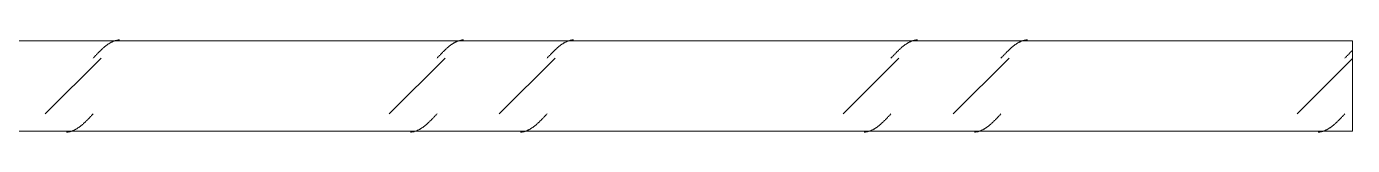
# Model space of a CAD drawing. Header units: centimetres. Extents: x -6111 to 13767, y -285 to 1600.
# Drawn here: x -1005.9 to -859, y 440.4 to 450.6 of the extents above; entities that cross this region are included whole.
import ezdxf

# ---------------------------------------------------------------- set-up
doc = ezdxf.new("R2010")
doc.units = ezdxf.units.CM
doc.layers.add('S-BEAM', color=7, linetype='Continuous', lineweight=9)

# ---------------------------------------------------------------- blocks, each defined once
blk = doc.blocks.new('FP_59-Elevación Eje 2')
at = {"layer": 'S-BEAM'}
blk.add_line((-3164.39, 450.53), (-3458.17, 450.53), dxfattribs=at)
at = {"layer": 'S-BEAM', "color": 9, "true_color": 0xc0c0c0}
for p, q in [((-3303.07, 449.49), (-3303.02, 449.53)), ((-3303.02, 449.53), (-3302.97, 449.58)), ((-3302.97, 449.58), (-3302.93, 449.62)), ((-3302.93, 449.62), (-3302.88, 449.66)), ((-3302.88, 449.66), (-3302.83, 449.71)), ((-3302.83, 449.71), (-3302.79, 449.75)), ((-3302.79, 449.75), (-3302.74, 449.79)), ((-3302.74, 449.79), (-3302.69, 449.83)), ((-3302.69, 449.83), (-3302.65, 449.87)), ((-3302.65, 449.87), (-3302.6, 449.91)), ((-3302.6, 449.91), (-3302.55, 449.95)), ((-3302.55, 449.95), (-3302.51, 449.98)), ((-3302.51, 449.98), (-3302.46, 450.02)), ((-3302.46, 450.02), (-3302.41, 450.05)), ((-3302.41, 450.05), (-3302.37, 450.09)), ((-3302.37, 450.09), (-3302.32, 450.12)), ((-3302.32, 450.12), (-3302.27, 450.16)), ((-3302.27, 450.16), (-3302.23, 450.19)), ((-3302.23, 450.19), (-3302.18, 450.22)), ((-3302.18, 450.22), (-3302.13, 450.25)), ((-3302.13, 450.25), (-3302.09, 450.28)), ((-3302.09, 450.28), (-3302.04, 450.31)), ((-3302.04, 450.31), (-3301.99, 450.33)), ((-3301.99, 450.33), (-3301.95, 450.36)), ((-3301.95, 450.36), (-3301.9, 450.38)), ((-3301.9, 450.38), (-3301.85, 450.41)), ((-3301.85, 450.41), (-3301.81, 450.43)), ((-3301.81, 450.43), (-3301.76, 450.45)), ((-3301.76, 450.45), (-3301.71, 450.47)), ((-3301.71, 450.47), (-3301.67, 450.49)), ((-3301.67, 450.49), (-3301.62, 450.51)), ((-3301.62, 450.51), (-3301.57, 450.53)), ((-3301.57, 450.53), (-3301.53, 450.54)), ((-3301.53, 450.54), (-3301.48, 450.56)), ((-3301.48, 450.56), (-3301.43, 450.57)), ((-3301.43, 450.57), (-3301.39, 450.59)), ((-3301.39, 450.59), (-3301.34, 450.6)), ((-3301.34, 450.6), (-3301.29, 450.61)), ((-3301.29, 450.61), (-3301.25, 450.62)), ((-3301.25, 450.62), (-3301.2, 450.63)), ((-3301.2, 450.63), (-3301.15, 450.63)), ((-3301.15, 450.63), (-3301.11, 450.64)), ((-3301.11, 450.64), (-3301.06, 450.64)), ((-3301.06, 450.64), (-3301.01, 450.64)), ((-3301.01, 450.64), (-3300.97, 450.65)), ((-3264.97, 449.49), (-3264.92, 449.53)), ((-3264.92, 449.53), (-3264.87, 449.58)), ((-3264.87, 449.58), (-3264.83, 449.62)), ((-3264.83, 449.62), (-3264.78, 449.66)), ((-3264.78, 449.66), (-3264.73, 449.71)), ((-3264.73, 449.71), (-3264.69, 449.75)), ((-3264.69, 449.75), (-3264.64, 449.79)), ((-3264.64, 449.79), (-3264.59, 449.83)), ((-3264.59, 449.83), (-3264.55, 449.87)), ((-3264.55, 449.87), (-3264.5, 449.91)), ((-3264.5, 449.91), (-3264.45, 449.95)), ((-3264.45, 449.95), (-3264.41, 449.98)), ((-3264.41, 449.98), (-3264.36, 450.02)), ((-3264.36, 450.02), (-3264.31, 450.05)), ((-3264.31, 450.05), (-3264.27, 450.09)), ((-3264.27, 450.09), (-3264.22, 450.12)), ((-3264.22, 450.12), (-3264.17, 450.16)), ((-3264.17, 450.16), (-3264.13, 450.19)), ((-3264.13, 450.19), (-3264.08, 450.22)), ((-3264.08, 450.22), (-3264.03, 450.25)), ((-3264.03, 450.25), (-3263.99, 450.28)), ((-3263.99, 450.28), (-3263.94, 450.31)), ((-3263.94, 450.31), (-3263.89, 450.33)), ((-3263.89, 450.33), (-3263.85, 450.36)), ((-3263.85, 450.36), (-3263.8, 450.38)), ((-3263.8, 450.38), (-3263.75, 450.41)), ((-3263.75, 450.41), (-3263.71, 450.43)), ((-3263.71, 450.43), (-3263.66, 450.45)), ((-3263.66, 450.45), (-3263.61, 450.47)), ((-3263.61, 450.47), (-3263.57, 450.49)), ((-3263.57, 450.49), (-3263.52, 450.51)), ((-3263.52, 450.51), (-3263.47, 450.53)), ((-3263.47, 450.53), (-3263.43, 450.54)), ((-3263.43, 450.54), (-3263.38, 450.56)), ((-3263.38, 450.56), (-3263.33, 450.57)), ((-3263.33, 450.57), (-3263.29, 450.59)), ((-3263.29, 450.59), (-3263.24, 450.6)), ((-3263.24, 450.6), (-3263.19, 450.61)), ((-3263.19, 450.61), (-3263.15, 450.62)), ((-3263.15, 450.62), (-3263.1, 450.63)), ((-3263.1, 450.63), (-3263.05, 450.63)), ((-3263.05, 450.63), (-3263.01, 450.64)), ((-3263.01, 450.64), (-3262.96, 450.64)), ((-3262.96, 450.64), (-3262.91, 450.64)), ((-3262.91, 450.64), (-3262.87, 450.65)), ((-3252.78, 449.49), (-3252.73, 449.53)), ((-3252.73, 449.53), (-3252.68, 449.58)), ((-3252.68, 449.58), (-3252.64, 449.62)), ((-3252.64, 449.62), (-3252.59, 449.66)), ((-3252.59, 449.66), (-3252.54, 449.71)), ((-3252.54, 449.71), (-3252.5, 449.75)), ((-3252.5, 449.75), (-3252.45, 449.79)), ((-3252.45, 449.79), (-3252.4, 449.83)), ((-3252.4, 449.83), (-3252.36, 449.87)), ((-3252.36, 449.87), (-3252.31, 449.91)), ((-3252.31, 449.91), (-3252.26, 449.95)), ((-3252.26, 449.95), (-3252.22, 449.98)), ((-3252.22, 449.98), (-3252.17, 450.02)), ((-3252.17, 450.02), (-3252.12, 450.05)), ((-3252.12, 450.05), (-3252.08, 450.09)), ((-3252.08, 450.09), (-3252.03, 450.12)), ((-3252.03, 450.12), (-3251.98, 450.16)), ((-3251.98, 450.16), (-3251.94, 450.19)), ((-3251.94, 450.19), (-3251.89, 450.22)), ((-3251.89, 450.22), (-3251.84, 450.25)), ((-3251.84, 450.25), (-3251.8, 450.28)), ((-3251.8, 450.28), (-3251.75, 450.31)), ((-3251.75, 450.31), (-3251.7, 450.33)), ((-3251.7, 450.33), (-3251.66, 450.36)), ((-3251.66, 450.36), (-3251.61, 450.38)), ((-3251.61, 450.38), (-3251.56, 450.41)), ((-3251.56, 450.41), (-3251.52, 450.43)), ((-3251.52, 450.43), (-3251.47, 450.45)), ((-3251.47, 450.45), (-3251.42, 450.47)), ((-3251.42, 450.47), (-3251.38, 450.49)), ((-3251.38, 450.49), (-3251.33, 450.51)), ((-3251.33, 450.51), (-3251.28, 450.53)), ((-3251.28, 450.53), (-3251.24, 450.54)), ((-3251.24, 450.54), (-3251.19, 450.56)), ((-3251.19, 450.56), (-3251.14, 450.57)), ((-3251.14, 450.57), (-3251.1, 450.59)), ((-3251.1, 450.59), (-3251.05, 450.6)), ((-3251.05, 450.6), (-3251.01, 450.61)), ((-3251.01, 450.61), (-3250.96, 450.62)), ((-3250.96, 450.62), (-3250.91, 450.63)), ((-3250.91, 450.63), (-3250.87, 450.63)), ((-3250.87, 450.63), (-3250.82, 450.64)), ((-3250.82, 450.64), (-3250.77, 450.64)), ((-3250.77, 450.64), (-3250.73, 450.64)), ((-3250.73, 450.64), (-3250.68, 450.65)), ((-3214.68, 449.49), (-3214.63, 449.53)), ((-3214.63, 449.53), (-3214.58, 449.58)), ((-3214.58, 449.58), (-3214.54, 449.62)), ((-3214.54, 449.62), (-3214.49, 449.66)), ((-3214.49, 449.66), (-3214.44, 449.71)), ((-3214.44, 449.71), (-3214.4, 449.75)), ((-3214.4, 449.75), (-3214.35, 449.79)), ((-3214.35, 449.79), (-3214.3, 449.83)), ((-3214.3, 449.83), (-3214.26, 449.87)), ((-3214.26, 449.87), (-3214.21, 449.91)), ((-3214.21, 449.91), (-3214.16, 449.95)), ((-3214.16, 449.95), (-3214.12, 449.98)), ((-3214.12, 449.98), (-3214.07, 450.02)), ((-3214.07, 450.02), (-3214.02, 450.05)), ((-3214.02, 450.05), (-3213.98, 450.09)), ((-3213.98, 450.09), (-3213.93, 450.12)), ((-3213.93, 450.12), (-3213.88, 450.16)), ((-3213.88, 450.16), (-3213.84, 450.19)), ((-3213.84, 450.19), (-3213.79, 450.22)), ((-3213.79, 450.22), (-3213.74, 450.25)), ((-3213.74, 450.25), (-3213.7, 450.28)), ((-3213.7, 450.28), (-3213.65, 450.31)), ((-3213.65, 450.31), (-3213.6, 450.33)), ((-3213.6, 450.33), (-3213.56, 450.36)), ((-3213.56, 450.36), (-3213.51, 450.38)), ((-3213.51, 450.38), (-3213.47, 450.41)), ((-3213.47, 450.41), (-3213.42, 450.43)), ((-3213.42, 450.43), (-3213.37, 450.45)), ((-3213.37, 450.45), (-3213.33, 450.47)), ((-3213.33, 450.47), (-3213.28, 450.49)), ((-3213.28, 450.49), (-3213.23, 450.51)), ((-3213.23, 450.51), (-3213.19, 450.53)), ((-3213.19, 450.53), (-3213.14, 450.54)), ((-3213.14, 450.54), (-3213.09, 450.56)), ((-3213.09, 450.56), (-3213.05, 450.57)), ((-3213.05, 450.57), (-3213, 450.59)), ((-3213, 450.59), (-3212.95, 450.6)), ((-3212.95, 450.6), (-3212.91, 450.61)), ((-3212.91, 450.61), (-3212.86, 450.62)), ((-3212.86, 450.62), (-3212.81, 450.63)), ((-3212.81, 450.63), (-3212.77, 450.63)), ((-3212.77, 450.63), (-3212.72, 450.64)), ((-3212.72, 450.64), (-3212.67, 450.64)), ((-3212.67, 450.64), (-3212.63, 450.64)), ((-3212.63, 450.64), (-3212.58, 450.65)), ((-3202.49, 449.49), (-3202.44, 449.53)), ((-3202.44, 449.53), (-3202.4, 449.58)), ((-3202.4, 449.58), (-3202.35, 449.62)), ((-3202.35, 449.62), (-3202.3, 449.66)), ((-3202.3, 449.66), (-3202.26, 449.71)), ((-3202.26, 449.71), (-3202.21, 449.75)), ((-3202.21, 449.75), (-3202.16, 449.79)), ((-3202.16, 449.79), (-3202.12, 449.83)), ((-3202.12, 449.83), (-3202.07, 449.87)), ((-3202.07, 449.87), (-3202.02, 449.91)), ((-3202.02, 449.91), (-3201.98, 449.95)), ((-3201.98, 449.95), (-3201.93, 449.98)), ((-3201.93, 449.98), (-3201.88, 450.02)), ((-3201.88, 450.02), (-3201.84, 450.05)), ((-3201.84, 450.05), (-3201.79, 450.09)), ((-3201.79, 450.09), (-3201.74, 450.12)), ((-3201.74, 450.12), (-3201.7, 450.16)), ((-3201.7, 450.16), (-3201.65, 450.19)), ((-3201.65, 450.19), (-3201.6, 450.22)), ((-3201.6, 450.22), (-3201.56, 450.25)), ((-3201.56, 450.25), (-3201.51, 450.28)), ((-3201.51, 450.28), (-3201.46, 450.31)), ((-3201.46, 450.31), (-3201.42, 450.33)), ((-3201.42, 450.33), (-3201.37, 450.36)), ((-3201.37, 450.36), (-3201.32, 450.38)), ((-3201.32, 450.38), (-3201.28, 450.41)), ((-3201.28, 450.41), (-3201.23, 450.43)), ((-3201.23, 450.43), (-3201.18, 450.45)), ((-3201.18, 450.45), (-3201.14, 450.47)), ((-3201.14, 450.47), (-3201.09, 450.49)), ((-3201.09, 450.49), (-3201.04, 450.51)), ((-3201.04, 450.51), (-3201, 450.53)), ((-3201, 450.53), (-3200.95, 450.54)), ((-3200.95, 450.54), (-3200.9, 450.56)), ((-3200.9, 450.56), (-3200.86, 450.57)), ((-3200.86, 450.57), (-3200.81, 450.59)), ((-3200.81, 450.59), (-3200.76, 450.6)), ((-3200.76, 450.6), (-3200.72, 450.61)), ((-3200.72, 450.61), (-3200.67, 450.62)), ((-3200.67, 450.62), (-3200.62, 450.63)), ((-3200.62, 450.63), (-3200.58, 450.63)), ((-3200.58, 450.63), (-3200.53, 450.64)), ((-3200.53, 450.64), (-3200.48, 450.64)), ((-3200.48, 450.64), (-3200.44, 450.64)), ((-3200.44, 450.64), (-3200.39, 450.65)), ((-3303.91, 448.63), (-3303.86, 448.68)), ((-3303.86, 448.68), (-3303.81, 448.72)), ((-3303.81, 448.72), (-3303.77, 448.77)), ((-3303.77, 448.77), (-3303.72, 448.82)), ((-3303.72, 448.82), (-3303.67, 448.87)), ((-3303.67, 448.87), (-3303.63, 448.92)), ((-3303.63, 448.92), (-3303.58, 448.97)), ((-3303.58, 448.97), (-3303.53, 449.02)), ((-3303.53, 449.02), (-3303.49, 449.07)), ((-3303.49, 449.07), (-3303.44, 449.12)), ((-3303.44, 449.12), (-3303.39, 449.16)), ((-3303.39, 449.16), (-3303.35, 449.21)), ((-3303.35, 449.21), (-3303.3, 449.26)), ((-3303.3, 449.26), (-3303.25, 449.31)), ((-3303.25, 449.31), (-3303.21, 449.35)), ((-3303.21, 449.35), (-3303.16, 449.4)), ((-3303.16, 449.4), (-3303.11, 449.44)), ((-3303.11, 449.44), (-3303.07, 449.49)), ((-3265.81, 448.63), (-3265.76, 448.68)), ((-3265.76, 448.68), (-3265.71, 448.72)), ((-3265.71, 448.72), (-3265.67, 448.77)), ((-3265.67, 448.77), (-3265.62, 448.82)), ((-3265.62, 448.82), (-3265.57, 448.87)), ((-3265.57, 448.87), (-3265.53, 448.92)), ((-3265.53, 448.92), (-3265.48, 448.97)), ((-3265.48, 448.97), (-3265.43, 449.02)), ((-3265.43, 449.02), (-3265.39, 449.07)), ((-3265.39, 449.07), (-3265.34, 449.12)), ((-3265.34, 449.12), (-3265.29, 449.16)), ((-3265.29, 449.16), (-3265.25, 449.21)), ((-3265.25, 449.21), (-3265.2, 449.26)), ((-3265.2, 449.26), (-3265.15, 449.31)), ((-3265.15, 449.31), (-3265.11, 449.35)), ((-3265.11, 449.35), (-3265.06, 449.4)), ((-3265.06, 449.4), (-3265.01, 449.44)), ((-3265.01, 449.44), (-3264.97, 449.49)), ((-3253.62, 448.63), (-3253.57, 448.68)), ((-3253.57, 448.68), (-3253.53, 448.72)), ((-3253.53, 448.72), (-3253.48, 448.77)), ((-3253.48, 448.77), (-3253.43, 448.82)), ((-3253.43, 448.82), (-3253.38, 448.87)), ((-3253.38, 448.87), (-3253.34, 448.92)), ((-3253.34, 448.92), (-3253.29, 448.97)), ((-3253.29, 448.97), (-3253.24, 449.02)), ((-3253.24, 449.02), (-3253.2, 449.07)), ((-3253.2, 449.07), (-3253.15, 449.12)), ((-3253.15, 449.12), (-3253.1, 449.16)), ((-3253.1, 449.16), (-3253.06, 449.21)), ((-3253.06, 449.21), (-3253.01, 449.26)), ((-3253.01, 449.26), (-3252.96, 449.31)), ((-3252.96, 449.31), (-3252.92, 449.35)), ((-3252.92, 449.35), (-3252.87, 449.4)), ((-3252.87, 449.4), (-3252.82, 449.44)), ((-3252.82, 449.44), (-3252.78, 449.49)), ((-3215.52, 448.63), (-3215.47, 448.68)), ((-3215.47, 448.68), (-3215.43, 448.72)), ((-3215.43, 448.72), (-3215.38, 448.77)), ((-3215.38, 448.77), (-3215.33, 448.82)), ((-3215.33, 448.82), (-3215.29, 448.87)), ((-3215.29, 448.87), (-3215.24, 448.92)), ((-3215.24, 448.92), (-3215.19, 448.97)), ((-3215.19, 448.97), (-3215.15, 449.02)), ((-3215.15, 449.02), (-3215.1, 449.07)), ((-3215.1, 449.07), (-3215.05, 449.12)), ((-3215.05, 449.12), (-3215.01, 449.16)), ((-3215.01, 449.16), (-3214.96, 449.21)), ((-3214.96, 449.21), (-3214.91, 449.26)), ((-3214.91, 449.26), (-3214.86, 449.31)), ((-3214.86, 449.31), (-3214.82, 449.35)), ((-3214.82, 449.35), (-3214.77, 449.4)), ((-3214.77, 449.4), (-3214.72, 449.44)), ((-3214.72, 449.44), (-3214.68, 449.49)), ((-3203.33, 448.63), (-3203.28, 448.68)), ((-3203.28, 448.68), (-3203.24, 448.72)), ((-3203.24, 448.72), (-3203.19, 448.77)), ((-3203.19, 448.77), (-3203.14, 448.82)), ((-3203.14, 448.82), (-3203.1, 448.87)), ((-3203.1, 448.87), (-3203.05, 448.92)), ((-3203.05, 448.92), (-3203, 448.97)), ((-3203, 448.97), (-3202.96, 449.02)), ((-3202.96, 449.02), (-3202.91, 449.07)), ((-3202.91, 449.07), (-3202.86, 449.12)), ((-3202.86, 449.12), (-3202.82, 449.16)), ((-3202.82, 449.16), (-3202.77, 449.21)), ((-3202.77, 449.21), (-3202.72, 449.26)), ((-3202.72, 449.26), (-3202.68, 449.31)), ((-3202.68, 449.31), (-3202.63, 449.35)), ((-3202.63, 449.35), (-3202.58, 449.4)), ((-3202.58, 449.4), (-3202.54, 449.44)), ((-3202.54, 449.44), (-3202.49, 449.49)), ((-3165.23, 448.63), (-3165.18, 448.68)), ((-3165.18, 448.68), (-3165.14, 448.72)), ((-3165.14, 448.72), (-3165.09, 448.77)), ((-3165.09, 448.77), (-3165.04, 448.82)), ((-3165.04, 448.82), (-3165, 448.87)), ((-3165, 448.87), (-3164.95, 448.92)), ((-3164.95, 448.92), (-3164.9, 448.97)), ((-3164.9, 448.97), (-3164.86, 449.02)), ((-3164.86, 449.02), (-3164.81, 449.07)), ((-3164.81, 449.07), (-3164.76, 449.12)), ((-3164.76, 449.12), (-3164.72, 449.17)), ((-3164.72, 449.17), (-3164.67, 449.21)), ((-3164.67, 449.21), (-3164.62, 449.26)), ((-3164.62, 449.26), (-3164.58, 449.31)), ((-3164.58, 449.31), (-3164.53, 449.35)), ((-3164.53, 449.35), (-3164.48, 449.4)), ((-3164.48, 449.4), (-3164.43, 449.45)), ((-3164.43, 449.45), (-3164.39, 449.49))]:
    blk.add_line(p, q, dxfattribs=at)
blk = doc.blocks.new('FP_60-Elevación Eje 2')
at = {"layer": 'S-BEAM', "color": 9, "true_color": 0xc0c0c0}
for p, q in [((-3304.19, 442.14), (-3304.14, 442.19)), ((-3304.14, 442.19), (-3304.09, 442.24)), ((-3304.09, 442.24), (-3304.05, 442.29)), ((-3304.05, 442.29), (-3304, 442.34)), ((-3304, 442.34), (-3303.95, 442.39)), ((-3303.95, 442.39), (-3303.91, 442.44)), ((-3266.09, 442.14), (-3266.04, 442.19)), ((-3266.04, 442.19), (-3266, 442.24)), ((-3266, 442.24), (-3265.95, 442.29)), ((-3265.95, 442.29), (-3265.9, 442.34)), ((-3265.9, 442.34), (-3265.85, 442.39)), ((-3265.85, 442.39), (-3265.81, 442.44)), ((-3253.9, 442.14), (-3253.85, 442.19)), ((-3253.85, 442.19), (-3253.81, 442.24)), ((-3253.81, 442.24), (-3253.76, 442.29)), ((-3253.76, 442.29), (-3253.71, 442.34)), ((-3253.71, 442.34), (-3253.67, 442.39)), ((-3253.67, 442.39), (-3253.62, 442.44)), ((-3215.8, 442.14), (-3215.75, 442.19)), ((-3215.75, 442.19), (-3215.71, 442.24)), ((-3215.71, 442.24), (-3215.66, 442.29)), ((-3215.66, 442.29), (-3215.61, 442.34)), ((-3215.61, 442.34), (-3215.57, 442.39)), ((-3215.57, 442.39), (-3215.52, 442.44)), ((-3203.61, 442.14), (-3203.56, 442.19)), ((-3203.56, 442.19), (-3203.52, 442.24)), ((-3203.52, 442.24), (-3203.47, 442.29)), ((-3203.47, 442.29), (-3203.42, 442.34)), ((-3203.42, 442.34), (-3203.38, 442.39)), ((-3203.38, 442.39), (-3203.33, 442.44)), ((-3165.51, 442.14), (-3165.46, 442.19)), ((-3165.46, 442.19), (-3165.42, 442.24)), ((-3165.42, 442.24), (-3165.37, 442.29)), ((-3165.37, 442.29), (-3165.32, 442.34)), ((-3165.32, 442.34), (-3165.28, 442.39)), ((-3165.28, 442.39), (-3165.23, 442.44)), ((-3305.87, 440.7), (-3305.83, 440.73)), ((-3305.83, 440.73), (-3305.78, 440.75)), ((-3305.78, 440.75), (-3305.73, 440.78)), ((-3305.73, 440.78), (-3305.69, 440.81)), ((-3305.69, 440.81), (-3305.64, 440.84)), ((-3305.64, 440.84), (-3305.59, 440.87)), ((-3305.59, 440.87), (-3305.55, 440.9)), ((-3305.55, 440.9), (-3305.5, 440.94)), ((-3305.5, 440.94), (-3305.45, 440.97)), ((-3305.45, 440.97), (-3305.41, 441.01)), ((-3305.41, 441.01), (-3305.36, 441.04)), ((-3305.36, 441.04), (-3305.31, 441.08)), ((-3305.31, 441.08), (-3305.26, 441.12)), ((-3305.26, 441.12), (-3305.22, 441.15)), ((-3305.22, 441.15), (-3305.17, 441.19)), ((-3305.17, 441.19), (-3305.12, 441.23)), ((-3305.12, 441.23), (-3305.08, 441.27)), ((-3305.08, 441.27), (-3305.03, 441.31)), ((-3305.03, 441.31), (-3304.98, 441.35)), ((-3304.98, 441.35), (-3304.94, 441.4)), ((-3304.94, 441.4), (-3304.89, 441.44)), ((-3304.89, 441.44), (-3304.84, 441.48)), ((-3304.84, 441.48), (-3304.8, 441.53)), ((-3304.8, 441.53), (-3304.75, 441.57)), ((-3304.75, 441.57), (-3304.7, 441.62)), ((-3304.7, 441.62), (-3304.66, 441.66)), ((-3304.66, 441.66), (-3304.61, 441.71)), ((-3304.61, 441.71), (-3304.56, 441.75)), ((-3304.56, 441.75), (-3304.52, 441.8)), ((-3304.52, 441.8), (-3304.47, 441.85)), ((-3304.47, 441.85), (-3304.42, 441.9)), ((-3304.42, 441.9), (-3304.38, 441.94)), ((-3304.38, 441.94), (-3304.33, 441.99)), ((-3304.33, 441.99), (-3304.28, 442.04)), ((-3304.28, 442.04), (-3304.23, 442.09)), ((-3304.23, 442.09), (-3304.19, 442.14)), ((-3267.77, 440.7), (-3267.73, 440.73)), ((-3267.73, 440.73), (-3267.68, 440.75)), ((-3267.68, 440.75), (-3267.63, 440.78)), ((-3267.63, 440.78), (-3267.59, 440.81)), ((-3267.59, 440.81), (-3267.54, 440.84)), ((-3267.54, 440.84), (-3267.49, 440.87)), ((-3267.49, 440.87), (-3267.45, 440.9)), ((-3267.45, 440.9), (-3267.4, 440.94)), ((-3267.4, 440.94), (-3267.35, 440.97)), ((-3267.35, 440.97), (-3267.31, 441.01)), ((-3267.31, 441.01), (-3267.26, 441.04)), ((-3267.26, 441.04), (-3267.21, 441.08)), ((-3267.21, 441.08), (-3267.17, 441.12)), ((-3267.17, 441.12), (-3267.12, 441.15)), ((-3267.12, 441.15), (-3267.07, 441.19)), ((-3267.07, 441.19), (-3267.02, 441.23)), ((-3267.02, 441.23), (-3266.98, 441.27)), ((-3266.98, 441.27), (-3266.93, 441.31)), ((-3266.93, 441.31), (-3266.88, 441.35)), ((-3266.88, 441.35), (-3266.84, 441.4)), ((-3266.84, 441.4), (-3266.79, 441.44)), ((-3266.79, 441.44), (-3266.74, 441.48)), ((-3266.74, 441.48), (-3266.7, 441.53)), ((-3266.7, 441.53), (-3266.65, 441.57)), ((-3266.65, 441.57), (-3266.6, 441.62)), ((-3266.6, 441.62), (-3266.56, 441.66)), ((-3266.56, 441.66), (-3266.51, 441.71)), ((-3266.51, 441.71), (-3266.46, 441.75)), ((-3266.46, 441.75), (-3266.42, 441.8)), ((-3266.42, 441.8), (-3266.37, 441.85)), ((-3266.37, 441.85), (-3266.32, 441.9)), ((-3266.32, 441.9), (-3266.28, 441.94)), ((-3266.28, 441.94), (-3266.23, 441.99)), ((-3266.23, 441.99), (-3266.18, 442.04)), ((-3266.18, 442.04), (-3266.14, 442.09)), ((-3266.14, 442.09), (-3266.09, 442.14)), ((-3255.59, 440.7), (-3255.54, 440.73)), ((-3255.54, 440.73), (-3255.49, 440.75)), ((-3255.49, 440.75), (-3255.44, 440.78)), ((-3255.44, 440.78), (-3255.4, 440.81)), ((-3255.4, 440.81), (-3255.35, 440.84)), ((-3255.35, 440.84), (-3255.3, 440.87)), ((-3255.3, 440.87), (-3255.26, 440.9)), ((-3255.26, 440.9), (-3255.21, 440.94)), ((-3255.21, 440.94), (-3255.16, 440.97)), ((-3255.16, 440.97), (-3255.12, 441.01)), ((-3255.12, 441.01), (-3255.07, 441.04)), ((-3255.07, 441.04), (-3255.02, 441.08)), ((-3255.02, 441.08), (-3254.98, 441.12)), ((-3254.98, 441.12), (-3254.93, 441.15)), ((-3254.93, 441.15), (-3254.88, 441.19)), ((-3254.88, 441.19), (-3254.84, 441.23)), ((-3254.84, 441.23), (-3254.79, 441.27)), ((-3254.79, 441.27), (-3254.74, 441.31)), ((-3254.74, 441.31), (-3254.7, 441.35)), ((-3254.7, 441.35), (-3254.65, 441.4)), ((-3254.65, 441.4), (-3254.6, 441.44)), ((-3254.6, 441.44), (-3254.55, 441.48)), ((-3254.55, 441.48), (-3254.51, 441.53)), ((-3254.51, 441.53), (-3254.46, 441.57)), ((-3254.46, 441.57), (-3254.41, 441.62)), ((-3254.41, 441.62), (-3254.37, 441.66)), ((-3254.37, 441.66), (-3254.32, 441.71)), ((-3254.32, 441.71), (-3254.27, 441.75)), ((-3254.27, 441.75), (-3254.23, 441.8)), ((-3254.23, 441.8), (-3254.18, 441.85)), ((-3254.18, 441.85), (-3254.13, 441.9)), ((-3254.13, 441.9), (-3254.09, 441.94)), ((-3254.09, 441.94), (-3254.04, 441.99)), ((-3254.04, 441.99), (-3253.99, 442.04)), ((-3253.99, 442.04), (-3253.95, 442.09)), ((-3253.95, 442.09), (-3253.9, 442.14)), ((-3217.49, 440.7), (-3217.44, 440.73)), ((-3217.44, 440.73), (-3217.39, 440.75)), ((-3217.39, 440.75), (-3217.35, 440.78)), ((-3217.35, 440.78), (-3217.3, 440.81)), ((-3217.3, 440.81), (-3217.25, 440.84)), ((-3217.25, 440.84), (-3217.2, 440.87)), ((-3217.2, 440.87), (-3217.16, 440.9)), ((-3217.16, 440.9), (-3217.11, 440.94)), ((-3217.11, 440.94), (-3217.06, 440.97)), ((-3217.06, 440.97), (-3217.02, 441.01)), ((-3217.02, 441.01), (-3216.97, 441.04)), ((-3216.97, 441.04), (-3216.92, 441.08)), ((-3216.92, 441.08), (-3216.88, 441.12)), ((-3216.88, 441.12), (-3216.83, 441.15)), ((-3216.83, 441.15), (-3216.78, 441.19)), ((-3216.78, 441.19), (-3216.74, 441.23)), ((-3216.74, 441.23), (-3216.69, 441.27)), ((-3216.69, 441.27), (-3216.64, 441.31)), ((-3216.64, 441.31), (-3216.6, 441.35)), ((-3216.6, 441.35), (-3216.55, 441.4)), ((-3216.55, 441.4), (-3216.5, 441.44)), ((-3216.5, 441.44), (-3216.46, 441.48)), ((-3216.46, 441.48), (-3216.41, 441.53)), ((-3216.41, 441.53), (-3216.36, 441.57)), ((-3216.36, 441.57), (-3216.31, 441.62)), ((-3216.31, 441.62), (-3216.27, 441.66)), ((-3216.27, 441.66), (-3216.22, 441.71)), ((-3216.22, 441.71), (-3216.17, 441.75)), ((-3216.17, 441.75), (-3216.13, 441.8)), ((-3216.13, 441.8), (-3216.08, 441.85)), ((-3216.08, 441.85), (-3216.03, 441.9)), ((-3216.03, 441.9), (-3215.99, 441.94)), ((-3215.99, 441.94), (-3215.94, 441.99)), ((-3215.94, 441.99), (-3215.89, 442.04)), ((-3215.89, 442.04), (-3215.85, 442.09)), ((-3215.85, 442.09), (-3215.8, 442.14)), ((-3205.3, 440.7), (-3205.25, 440.73)), ((-3205.25, 440.73), (-3205.2, 440.75)), ((-3205.2, 440.75), (-3205.16, 440.78)), ((-3205.16, 440.78), (-3205.11, 440.81)), ((-3205.11, 440.81), (-3205.06, 440.84)), ((-3205.06, 440.84), (-3205.02, 440.87)), ((-3205.02, 440.87), (-3204.97, 440.9)), ((-3204.97, 440.9), (-3204.92, 440.94)), ((-3204.92, 440.94), (-3204.88, 440.97)), ((-3204.88, 440.97), (-3204.83, 441.01)), ((-3204.83, 441.01), (-3204.78, 441.04)), ((-3204.78, 441.04), (-3204.73, 441.08)), ((-3204.73, 441.08), (-3204.69, 441.12)), ((-3204.69, 441.12), (-3204.64, 441.15)), ((-3204.64, 441.15), (-3204.59, 441.19)), ((-3204.59, 441.19), (-3204.55, 441.23)), ((-3204.55, 441.23), (-3204.5, 441.27)), ((-3204.5, 441.27), (-3204.45, 441.31)), ((-3204.45, 441.31), (-3204.41, 441.35)), ((-3204.41, 441.35), (-3204.36, 441.4)), ((-3204.36, 441.4), (-3204.31, 441.44)), ((-3204.31, 441.44), (-3204.27, 441.48)), ((-3204.27, 441.48), (-3204.22, 441.53)), ((-3204.22, 441.53), (-3204.17, 441.57)), ((-3204.17, 441.57), (-3204.13, 441.62)), ((-3204.13, 441.62), (-3204.08, 441.66)), ((-3204.08, 441.66), (-3204.03, 441.71)), ((-3204.03, 441.71), (-3203.99, 441.75)), ((-3203.99, 441.75), (-3203.94, 441.8)), ((-3203.94, 441.8), (-3203.89, 441.85)), ((-3203.89, 441.85), (-3203.84, 441.9)), ((-3203.84, 441.9), (-3203.8, 441.94)), ((-3203.8, 441.94), (-3203.75, 441.99)), ((-3203.75, 441.99), (-3203.7, 442.04)), ((-3203.7, 442.04), (-3203.66, 442.09)), ((-3203.66, 442.09), (-3203.61, 442.14)), ((-3167.2, 440.7), (-3167.15, 440.73)), ((-3167.15, 440.73), (-3167.1, 440.75)), ((-3167.1, 440.75), (-3167.06, 440.78)), ((-3167.06, 440.78), (-3167.01, 440.81)), ((-3167.01, 440.81), (-3166.96, 440.84)), ((-3166.96, 440.84), (-3166.92, 440.87)), ((-3166.92, 440.87), (-3166.87, 440.9)), ((-3166.87, 440.9), (-3166.82, 440.94)), ((-3166.82, 440.94), (-3166.78, 440.97)), ((-3166.78, 440.97), (-3166.73, 441.01)), ((-3166.73, 441.01), (-3166.68, 441.04)), ((-3166.68, 441.04), (-3166.64, 441.08)), ((-3166.64, 441.08), (-3166.59, 441.12)), ((-3166.59, 441.12), (-3166.54, 441.15)), ((-3166.54, 441.15), (-3166.49, 441.19)), ((-3166.49, 441.19), (-3166.45, 441.23)), ((-3166.45, 441.23), (-3166.4, 441.27)), ((-3166.4, 441.27), (-3166.35, 441.31)), ((-3166.35, 441.31), (-3166.31, 441.35)), ((-3166.31, 441.35), (-3166.26, 441.4)), ((-3166.26, 441.4), (-3166.21, 441.44)), ((-3166.21, 441.44), (-3166.17, 441.48)), ((-3166.17, 441.48), (-3166.12, 441.53)), ((-3166.12, 441.53), (-3166.07, 441.57)), ((-3166.07, 441.57), (-3166.03, 441.62)), ((-3166.03, 441.62), (-3165.98, 441.66)), ((-3165.98, 441.66), (-3165.93, 441.71)), ((-3165.93, 441.71), (-3165.89, 441.75)), ((-3165.89, 441.75), (-3165.84, 441.8)), ((-3165.84, 441.8), (-3165.79, 441.85)), ((-3165.79, 441.85), (-3165.75, 441.9)), ((-3165.75, 441.9), (-3165.7, 441.94)), ((-3165.7, 441.94), (-3165.65, 441.99)), ((-3165.65, 441.99), (-3165.61, 442.04)), ((-3165.61, 442.04), (-3165.56, 442.09)), ((-3165.56, 442.09), (-3165.51, 442.14)), ((-3306.86, 440.41), (-3306.81, 440.42)), ((-3306.81, 440.42), (-3306.77, 440.42)), ((-3306.77, 440.42), (-3306.72, 440.42)), ((-3306.72, 440.42), (-3306.67, 440.43)), ((-3306.67, 440.43), (-3306.62, 440.44)), ((-3306.62, 440.44), (-3306.58, 440.44)), ((-3306.58, 440.44), (-3306.53, 440.45)), ((-3306.53, 440.45), (-3306.48, 440.46)), ((-3306.48, 440.46), (-3306.44, 440.47)), ((-3306.44, 440.47), (-3306.39, 440.49)), ((-3306.39, 440.49), (-3306.34, 440.5)), ((-3306.34, 440.5), (-3306.3, 440.52)), ((-3306.3, 440.52), (-3306.25, 440.53)), ((-3306.25, 440.53), (-3306.2, 440.55)), ((-3306.2, 440.55), (-3306.16, 440.57)), ((-3306.16, 440.57), (-3306.11, 440.59)), ((-3306.11, 440.59), (-3306.06, 440.61)), ((-3306.06, 440.61), (-3306.01, 440.63)), ((-3306.01, 440.63), (-3305.97, 440.65)), ((-3305.97, 440.65), (-3305.92, 440.68)), ((-3305.92, 440.68), (-3305.87, 440.7)), ((-3268.76, 440.41), (-3268.71, 440.42)), ((-3268.71, 440.42), (-3268.67, 440.42)), ((-3268.67, 440.42), (-3268.62, 440.42)), ((-3268.62, 440.42), (-3268.57, 440.43)), ((-3268.57, 440.43), (-3268.52, 440.44)), ((-3268.52, 440.44), (-3268.48, 440.44)), ((-3268.48, 440.44), (-3268.43, 440.45)), ((-3268.43, 440.45), (-3268.38, 440.46)), ((-3268.38, 440.46), (-3268.34, 440.47)), ((-3268.34, 440.47), (-3268.29, 440.49)), ((-3268.29, 440.49), (-3268.24, 440.5)), ((-3268.24, 440.5), (-3268.2, 440.52)), ((-3268.2, 440.52), (-3268.15, 440.53)), ((-3268.15, 440.53), (-3268.1, 440.55)), ((-3268.1, 440.55), (-3268.06, 440.57)), ((-3268.06, 440.57), (-3268.01, 440.59)), ((-3268.01, 440.59), (-3267.96, 440.61)), ((-3267.96, 440.61), (-3267.92, 440.63)), ((-3267.92, 440.63), (-3267.87, 440.65)), ((-3267.87, 440.65), (-3267.82, 440.68)), ((-3267.82, 440.68), (-3267.77, 440.7)), ((-3256.57, 440.41), (-3256.52, 440.42)), ((-3256.52, 440.42), (-3256.48, 440.42)), ((-3256.48, 440.42), (-3256.43, 440.42)), ((-3256.43, 440.42), (-3256.38, 440.43)), ((-3256.38, 440.43), (-3256.34, 440.44)), ((-3256.34, 440.44), (-3256.29, 440.44)), ((-3256.29, 440.44), (-3256.24, 440.45)), ((-3256.24, 440.45), (-3256.2, 440.46)), ((-3256.2, 440.46), (-3256.15, 440.47)), ((-3256.15, 440.47), (-3256.1, 440.49)), ((-3256.1, 440.49), (-3256.05, 440.5)), ((-3256.05, 440.5), (-3256.01, 440.52)), ((-3256.01, 440.52), (-3255.96, 440.53)), ((-3255.96, 440.53), (-3255.91, 440.55)), ((-3255.91, 440.55), (-3255.87, 440.57)), ((-3255.87, 440.57), (-3255.82, 440.59)), ((-3255.82, 440.59), (-3255.77, 440.61)), ((-3255.77, 440.61), (-3255.73, 440.63)), ((-3255.73, 440.63), (-3255.68, 440.65)), ((-3255.68, 440.65), (-3255.63, 440.68)), ((-3255.63, 440.68), (-3255.59, 440.7)), ((-3218.47, 440.41), (-3218.42, 440.42)), ((-3218.42, 440.42), (-3218.38, 440.42)), ((-3218.38, 440.42), (-3218.33, 440.42)), ((-3218.33, 440.42), (-3218.28, 440.43)), ((-3218.28, 440.43), (-3218.24, 440.44)), ((-3218.24, 440.44), (-3218.19, 440.44)), ((-3218.19, 440.44), (-3218.14, 440.45)), ((-3218.14, 440.45), (-3218.1, 440.46)), ((-3218.1, 440.46), (-3218.05, 440.47)), ((-3218.05, 440.47), (-3218, 440.49)), ((-3218, 440.49), (-3217.95, 440.5)), ((-3217.95, 440.5), (-3217.91, 440.52)), ((-3217.91, 440.52), (-3217.86, 440.53)), ((-3217.86, 440.53), (-3217.81, 440.55)), ((-3217.81, 440.55), (-3217.77, 440.57)), ((-3217.77, 440.57), (-3217.72, 440.59)), ((-3217.72, 440.59), (-3217.67, 440.61)), ((-3217.67, 440.61), (-3217.63, 440.63)), ((-3217.63, 440.63), (-3217.58, 440.65)), ((-3217.58, 440.65), (-3217.53, 440.68)), ((-3217.53, 440.68), (-3217.49, 440.7)), ((-3206.28, 440.41), (-3206.23, 440.42)), ((-3206.23, 440.42), (-3206.19, 440.42)), ((-3206.19, 440.42), (-3206.14, 440.42)), ((-3206.14, 440.42), (-3206.09, 440.43)), ((-3206.09, 440.43), (-3206.05, 440.44)), ((-3206.05, 440.44), (-3206, 440.44)), ((-3206, 440.44), (-3205.95, 440.45)), ((-3205.95, 440.45), (-3205.91, 440.46)), ((-3205.91, 440.46), (-3205.86, 440.47)), ((-3205.86, 440.47), (-3205.81, 440.49)), ((-3205.81, 440.49), (-3205.77, 440.5)), ((-3205.77, 440.5), (-3205.72, 440.52)), ((-3205.72, 440.52), (-3205.67, 440.53)), ((-3205.67, 440.53), (-3205.63, 440.55)), ((-3205.63, 440.55), (-3205.58, 440.57)), ((-3205.58, 440.57), (-3205.53, 440.59)), ((-3205.53, 440.59), (-3205.48, 440.61)), ((-3205.48, 440.61), (-3205.44, 440.63)), ((-3205.44, 440.63), (-3205.39, 440.65)), ((-3205.39, 440.65), (-3205.34, 440.68)), ((-3205.34, 440.68), (-3205.3, 440.7)), ((-3168.18, 440.41), (-3168.14, 440.42)), ((-3168.14, 440.42), (-3168.09, 440.42)), ((-3168.09, 440.42), (-3168.04, 440.42)), ((-3168.04, 440.42), (-3167.99, 440.43)), ((-3167.99, 440.43), (-3167.95, 440.44)), ((-3167.95, 440.44), (-3167.9, 440.44)), ((-3167.9, 440.44), (-3167.85, 440.45)), ((-3167.85, 440.45), (-3167.81, 440.46)), ((-3167.81, 440.46), (-3167.76, 440.47)), ((-3167.76, 440.47), (-3167.71, 440.49)), ((-3167.71, 440.49), (-3167.67, 440.5)), ((-3167.67, 440.5), (-3167.62, 440.52)), ((-3167.62, 440.52), (-3167.57, 440.53)), ((-3167.57, 440.53), (-3167.53, 440.55)), ((-3167.53, 440.55), (-3167.48, 440.57)), ((-3167.48, 440.57), (-3167.43, 440.59)), ((-3167.43, 440.59), (-3167.38, 440.61)), ((-3167.38, 440.61), (-3167.34, 440.63)), ((-3167.34, 440.63), (-3167.29, 440.65)), ((-3167.29, 440.65), (-3167.24, 440.68)), ((-3167.24, 440.68), (-3167.2, 440.7))]:
    blk.add_line(p, q, dxfattribs=at)
at = {"layer": 'S-BEAM'}
blk.add_line((-3458.17, 440.53), (-3164.39, 440.53), dxfattribs=at)
blk = doc.blocks.new('HSS Square - HSS 100mm-1469835-Elevación Eje 2')
at = {"layer": 'S-BEAM', "true_color": 0xc0c0c0}
h = blk.add_hatch(dxfattribs=at)
h.set_pattern_fill('FP_11', color=9, style=0, pattern_type=2)
h.set_pattern_definition([(45, (-0.013, 0), (-25.1446, 25.14482), []), (45, (-0.013, 38.1), (-25.1446, 25.14482), [])])
h.paths.add_polyline_path([(-3164.39, 442.44), (-3164.39, 448.63), (-3458.16, 448.63), (-3458.16, 442.44), (-3169.08, 442.44)])
at = {"layer": 'S-BEAM'}
blk.add_line((-3164.39, 448.63), (-3164.39, 442.44), dxfattribs=at)
for centre, major_axis, start_param, end_param in [((-3164.39, 448.63), (0, 1.9), 4.712389, 6.283185), ((-3164.39, 442.44), (0, 1.91), 3.141593, 4.712389)]:
    blk.add_ellipse(centre, major_axis=major_axis, ratio=0.002938, start_param=start_param, end_param=end_param, dxfattribs=at)
for name in ['FP_59-Elevación Eje 2', 'FP_60-Elevación Eje 2']:
    blk.add_blockref(name, (0, 0), dxfattribs=at)

msp = doc.modelspace()

# ---------------------------------------------------------------- block references
at = {"layer": 'S-BEAM'}
msp.add_blockref('HSS Square - HSS 100mm-1469835-Elevación Eje 2', (2305.433, 0), dxfattribs=at)

doc.saveas('drawing.dxf')
